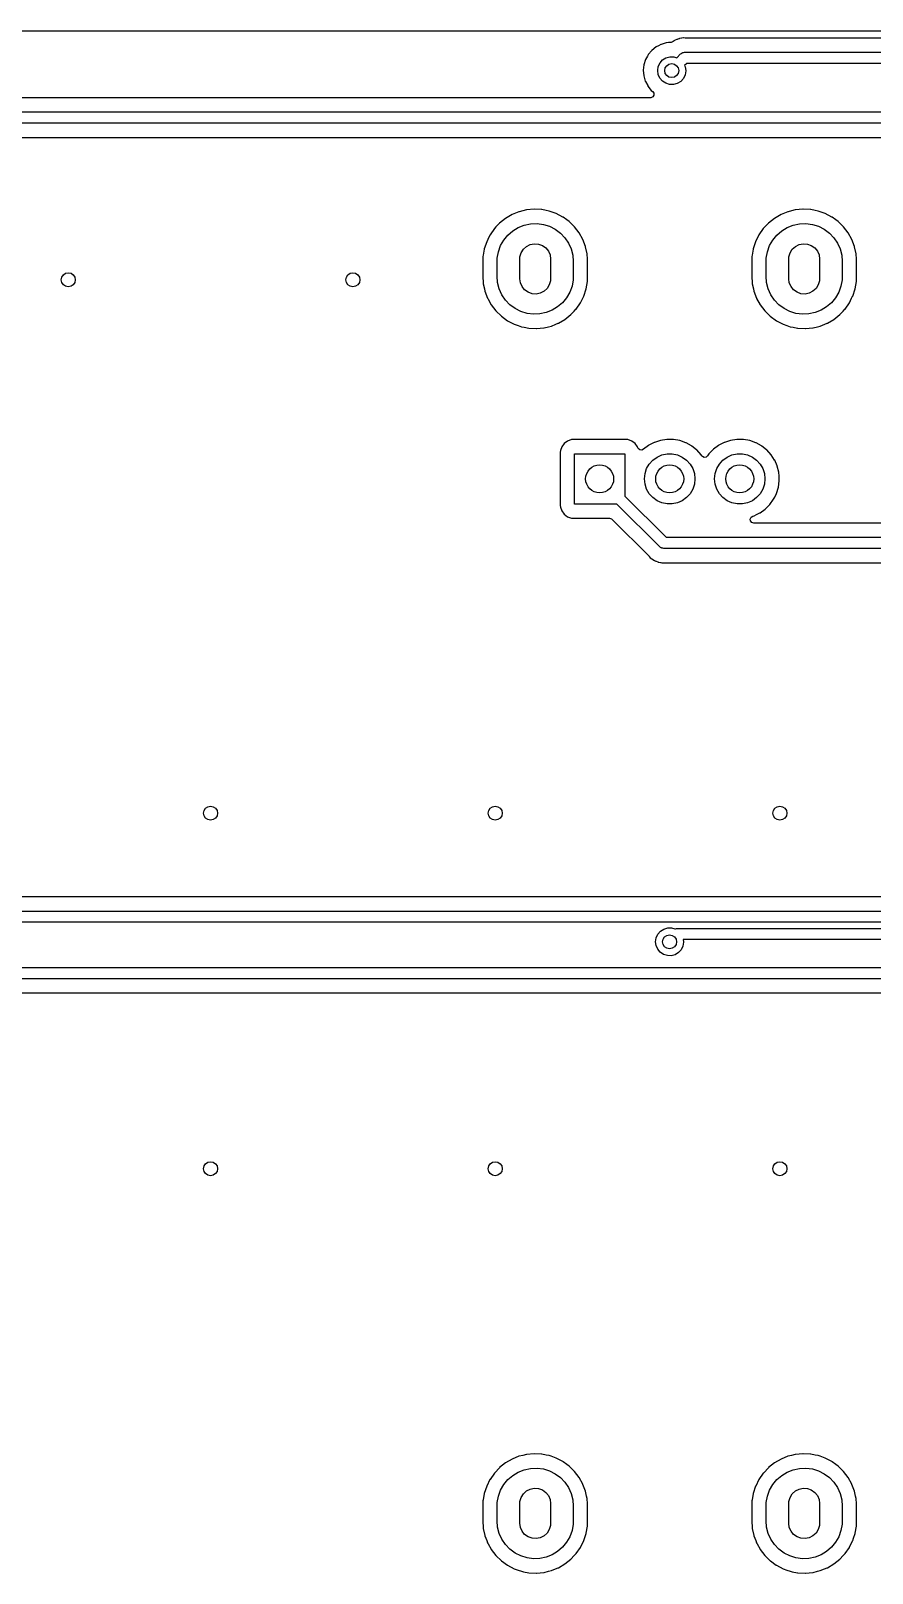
# Model space of a CAD drawing. Extents: x 63 to 234, y -148 to -41.
# Drawn here: x 92.6 to 122.7, y -95.7 to -40.6 of the extents above; entities that cross this region are included whole.
import ezdxf

# ---------------------------------------------------------------- set-up
doc = ezdxf.new("R2010")
doc.units = 0
doc.layers.add('BLACK', color=7, linetype='CONTINUOUS')

msp = doc.modelspace()

# ---------------------------------------------------------------- linework, layer by layer
at = {"layer": 'BLACK', "linetype": 'CONTINUOUS'}
for p, q in [((62.7415, -40.6405), (234.192, -40.6405)), ((114.964, -41.2144), (114.81, -41.3384)), ((115.043, -41.1731), (114.964, -41.2144)), ((115.134, -41.1257), (115.043, -41.1731)), ((115.14, -41.1228), (115.134, -41.1257)), ((115.134, -41.1257), (115.134, -41.1257)), ((115.283, -41.0805), (115.14, -41.1228)), ((115.323, -41.0687), (115.283, -41.0805)), ((115.329, -41.067), (115.323, -41.0687)), ((115.323, -41.0687), (115.323, -41.0687)), ((115.335, -41.0664), (115.329, -41.067)), ((115.405, -41.0601), (115.335, -41.0664)), ((115.335, -41.0664), (115.335, -41.0664)), ((115.502, -41.0512), (115.405, -41.0601)), ((115.568, -41.0257), (115.502, -41.0512)), ((115.607, -40.9955), (115.568, -41.0257)), ((115.613, -40.9909), (115.607, -40.9955)), ((115.607, -40.9955), (115.607, -40.9955)), ((115.62, -40.9878), (115.613, -40.9909)), ((115.622, -40.9865), (115.62, -40.9878)), ((115.637, -40.9783), (115.622, -40.9865)), ((115.639, -40.977), (115.637, -40.9783)), ((115.646, -40.9727), (115.639, -40.977)), ((115.698, -40.953), (115.646, -40.9727)), ((115.706, -40.9501), (115.698, -40.953)), ((115.712, -40.9476), (115.706, -40.9501)), ((115.735, -40.9373), (115.712, -40.9476)), ((115.77, -40.922), (115.735, -40.9373)), ((115.778, -40.9207), (115.77, -40.922)), ((115.78, -40.9199), (115.778, -40.9207)), ((115.796, -40.9154), (115.78, -40.9199)), ((115.799, -40.9148), (115.796, -40.9154)), ((115.806, -40.9121), (115.799, -40.9148)), ((115.87, -40.9044), (115.806, -40.9121)), ((115.876, -40.9035), (115.87, -40.9044)), ((115.939, -40.8925), (115.876, -40.9035)), ((115.947, -40.893), (115.939, -40.8925)), ((115.997, -40.8964), (115.947, -40.893)), ((115.947, -40.893), (115.947, -40.893)), ((116.005, -40.8967), (115.997, -40.8964)), ((184.989, -40.8967), (116.005, -40.8967)), ((114.528, -41.8517), (114.506, -42.0483)), ((114.588, -41.6632), (114.528, -41.8517)), ((114.651, -41.5476), (114.588, -41.6632)), ((114.68, -41.4953), (114.651, -41.5476)), ((114.683, -41.4899), (114.68, -41.4953)), ((114.68, -41.4953), (114.68, -41.4953)), ((114.81, -41.3384), (114.683, -41.4899)), ((115.041, -41.9162), (115.101, -41.7879)), ((115.101, -41.7879), (115.195, -41.6816)), ((115.195, -41.6816), (115.315, -41.606)), ((115.315, -41.606), (115.451, -41.567)), ((115.451, -41.567), (115.593, -41.5679)), ((115.593, -41.5679), (115.699, -41.5996)), ((115.699, -41.5996), (115.835, -41.4635)), ((115.835, -41.4635), (115.864, -41.4458)), ((115.864, -41.4458), (115.89, -41.425)), ((115.89, -41.425), (115.901, -41.4224)), ((115.901, -41.4224), (115.911, -41.4163)), ((115.911, -41.4163), (115.944, -41.4126)), ((115.944, -41.4126), (115.976, -41.4052)), ((115.976, -41.4052), (185.014, -41.4052)), ((116.059, -41.8052), (115.981, -41.8831)), ((184.931, -41.8052), (116.059, -41.8052)), ((114.506, -42.0483), (114.522, -42.2453)), ((114.522, -42.2453), (114.538, -42.2995)), ((114.538, -42.2995), (114.564, -42.3907)), ((114.564, -42.3907), (114.577, -42.4354)), ((115.019, -42.0563), (115.041, -41.9162)), ((115.038, -42.1969), (115.019, -42.0563)), ((115.095, -42.3266), (115.038, -42.1969)), ((115.186, -42.4351), (115.095, -42.3266)), ((115.934, -42.342), (115.839, -42.4471)), ((115.996, -42.2144), (115.934, -42.342)), ((115.981, -41.8831), (115.999, -41.9221)), ((116.019, -42.0746), (115.996, -42.2144)), ((115.999, -41.9221), (116.019, -42.0624)), ((116.019, -42.0624), (116.019, -42.0746)), ((114.577, -42.4354), (114.584, -42.449)), ((114.584, -42.449), (114.661, -42.5984)), ((114.661, -42.5984), (114.667, -42.6114)), ((114.667, -42.6114), (114.79, -42.7664)), ((114.79, -42.7664), (114.836, -42.8052)), ((114.836, -42.8052), (114.84, -42.8083)), ((114.84, -42.8083), (114.878, -42.8677)), ((114.879, -42.9387), (114.841, -42.9988)), ((114.878, -42.8677), (114.879, -42.9387)), ((115.304, -42.5137), (115.186, -42.4351)), ((115.439, -42.556), (115.304, -42.5137)), ((115.581, -42.5586), (115.439, -42.556)), ((115.718, -42.5213), (115.581, -42.5586)), ((115.839, -42.4471), (115.718, -42.5213)), ((114.758, -43.0303), (72.2011, -43.0303)), ((114.777, -43.0289), (114.758, -43.0303)), ((114.841, -42.9988), (114.777, -43.0289)), ((129.926, -43.9388), (71.5261, -43.9388)), ((71.6454, -43.5388), (129.891, -43.5388)), ((71.551, -44.4473), (129.637, -44.4473)), ((109.586, -47.338), (109.374, -47.5074)), ((109.82, -47.201), (109.586, -47.338)), ((109.824, -47.1993), (109.82, -47.201)), ((110.067, -47.1009), (109.824, -47.1993)), ((110.071, -47.0992), (110.067, -47.1009)), ((110.067, -47.1009), (110.067, -47.1009)), ((110.2, -47.0676), (110.071, -47.0992)), ((110.33, -47.0358), (110.2, -47.0676)), ((110.335, -47.0347), (110.33, -47.0358)), ((110.33, -47.0358), (110.33, -47.0358)), ((110.604, -47.009), (110.335, -47.0347)), ((110.609, -47.0092), (110.604, -47.009)), ((110.871, -47.0222), (110.609, -47.0092)), ((110.609, -47.0092), (110.609, -47.0092)), ((110.875, -47.0225), (110.871, -47.0222)), ((110.871, -47.0222), (110.871, -47.0222)), ((110.88, -47.0233), (110.875, -47.0225)), ((111.043, -47.0556), (110.88, -47.0233)), ((110.88, -47.0233), (110.88, -47.0233)), ((111.141, -47.0749), (111.043, -47.0556)), ((111.215, -47.1009), (111.141, -47.0749)), ((111.393, -47.1637), (111.215, -47.1009)), ((111.397, -47.1652), (111.393, -47.1637)), ((111.393, -47.1637), (111.393, -47.1637)), ((111.637, -47.2915), (111.397, -47.1652)), ((111.641, -47.2941), (111.637, -47.2915)), ((111.772, -47.3895), (111.641, -47.2941)), ((119.186, -47.338), (118.974, -47.5074)), ((119.42, -47.201), (119.186, -47.338)), ((119.424, -47.1993), (119.42, -47.201)), ((119.667, -47.1009), (119.424, -47.1993)), ((119.671, -47.0992), (119.667, -47.1009)), ((119.667, -47.1009), (119.667, -47.1009)), ((119.8, -47.0676), (119.671, -47.0992)), ((119.93, -47.0358), (119.8, -47.0676)), ((119.935, -47.0347), (119.93, -47.0358)), ((119.93, -47.0358), (119.93, -47.0358)), ((120.204, -47.009), (119.935, -47.0347)), ((120.209, -47.0092), (120.204, -47.009)), ((120.471, -47.0222), (120.209, -47.0092)), ((120.209, -47.0092), (120.209, -47.0092)), ((120.475, -47.0225), (120.471, -47.0222)), ((120.471, -47.0222), (120.471, -47.0222)), ((120.48, -47.0233), (120.475, -47.0225)), ((120.643, -47.0556), (120.48, -47.0233)), ((120.48, -47.0233), (120.48, -47.0233)), ((120.741, -47.0749), (120.643, -47.0556)), ((120.815, -47.1009), (120.741, -47.0749)), ((120.993, -47.1637), (120.815, -47.1009)), ((120.997, -47.1652), (120.993, -47.1637)), ((120.993, -47.1637), (120.993, -47.1637)), ((121.237, -47.2915), (120.997, -47.1652)), ((121.241, -47.2941), (121.237, -47.2915)), ((121.372, -47.3895), (121.241, -47.2941)), ((109.189, -47.7055), (109.034, -47.9283)), ((109.246, -47.6442), (109.189, -47.7055)), ((109.371, -47.5107), (109.246, -47.6442)), ((109.374, -47.5074), (109.371, -47.5107)), ((109.672, -47.9339), (109.846, -47.7831)), ((109.846, -47.7831), (110.042, -47.6638)), ((110.042, -47.6638), (110.256, -47.5794)), ((110.256, -47.5794), (110.481, -47.5321)), ((110.481, -47.5321), (110.711, -47.5235)), ((110.711, -47.5235), (110.939, -47.5537)), ((110.939, -47.5537), (111.159, -47.6219)), ((111.159, -47.6219), (111.364, -47.7261)), ((111.364, -47.7261), (111.548, -47.8634)), ((111.548, -47.8634), (111.707, -48.0298)), ((111.856, -47.451), (111.772, -47.3895)), ((112.05, -47.6406), (111.856, -47.451)), ((112.215, -47.8561), (112.05, -47.6406)), ((112.346, -48.0932), (112.215, -47.8561)), ((118.789, -47.7055), (118.634, -47.9283)), ((118.846, -47.6442), (118.789, -47.7055)), ((118.971, -47.5107), (118.846, -47.6442)), ((118.974, -47.5074), (118.971, -47.5107)), ((119.272, -47.9339), (119.446, -47.7831)), ((119.446, -47.7831), (119.642, -47.6638)), ((119.642, -47.6638), (119.856, -47.5794)), ((119.856, -47.5794), (120.081, -47.5321)), ((120.081, -47.5321), (120.311, -47.5235)), ((120.311, -47.5235), (120.539, -47.5537)), ((120.539, -47.5537), (120.759, -47.6219)), ((120.759, -47.6219), (120.964, -47.7261)), ((120.964, -47.7261), (121.148, -47.8634)), ((121.148, -47.8634), (121.307, -48.0298)), ((121.456, -47.451), (121.372, -47.3895)), ((121.65, -47.6406), (121.456, -47.451)), ((121.815, -47.8561), (121.65, -47.6406)), ((121.946, -48.0932), (121.815, -47.8561)), ((108.828, -48.4333), (108.789, -48.6576)), ((108.829, -48.4288), (108.828, -48.4333)), ((108.828, -48.4333), (108.828, -48.4333)), ((108.914, -48.1711), (108.829, -48.4288)), ((108.95, -48.0975), (108.914, -48.1711)), ((109.032, -47.9324), (108.95, -48.0975)), ((109.034, -47.9283), (109.032, -47.9324)), ((109.032, -47.9324), (109.032, -47.9324)), ((109.334, -48.5277), (109.412, -48.3115)), ((109.412, -48.3115), (109.526, -48.1117)), ((109.526, -48.1117), (109.672, -47.9339)), ((110.145, -48.5683), (110.223, -48.4414)), ((110.223, -48.4414), (110.333, -48.3404)), ((110.333, -48.3404), (110.466, -48.2726)), ((110.466, -48.2726), (110.612, -48.2431)), ((110.612, -48.2431), (110.761, -48.254)), ((110.761, -48.254), (110.902, -48.3046)), ((110.902, -48.3046), (111.024, -48.3911)), ((111.024, -48.3911), (111.117, -48.5071)), ((111.707, -48.0298), (111.835, -48.2206)), ((111.835, -48.2206), (111.93, -48.4303)), ((111.93, -48.4303), (111.988, -48.6529)), ((112.442, -48.3468), (112.346, -48.0932)), ((112.443, -48.3512), (112.442, -48.3468)), ((112.5, -48.6071), (112.443, -48.3512)), ((112.443, -48.3512), (112.443, -48.3512)), ((118.428, -48.4333), (118.389, -48.6576)), ((118.429, -48.4288), (118.428, -48.4333)), ((118.428, -48.4333), (118.428, -48.4333)), ((118.514, -48.1711), (118.429, -48.4288)), ((118.55, -48.0975), (118.514, -48.1711)), ((118.632, -47.9324), (118.55, -48.0975)), ((118.634, -47.9283), (118.632, -47.9324)), ((118.632, -47.9324), (118.632, -47.9324)), ((118.934, -48.5277), (119.012, -48.3115)), ((119.012, -48.3115), (119.126, -48.1117)), ((119.126, -48.1117), (119.272, -47.9339)), ((119.745, -48.5683), (119.823, -48.4414)), ((119.823, -48.4414), (119.933, -48.3404)), ((119.933, -48.3404), (120.066, -48.2726)), ((120.066, -48.2726), (120.212, -48.2431)), ((120.212, -48.2431), (120.361, -48.254)), ((120.361, -48.254), (120.502, -48.3046)), ((120.502, -48.3046), (120.624, -48.3911)), ((120.624, -48.3911), (120.717, -48.5071)), ((121.307, -48.0298), (121.435, -48.2206)), ((121.435, -48.2206), (121.53, -48.4303)), ((121.53, -48.4303), (121.588, -48.6529)), ((122.042, -48.3468), (121.946, -48.0932)), ((122.043, -48.3512), (122.042, -48.3468)), ((122.1, -48.6071), (122.043, -48.3512)), ((122.043, -48.3512), (122.043, -48.3512)), ((108.783, -48.6959), (108.778, -48.7816)), ((108.778, -48.7816), (108.778, -49.4709)), ((108.789, -48.6576), (108.783, -48.6959)), ((109.287, -48.882), (109.293, -48.754)), ((109.287, -49.402), (109.287, -48.882)), ((109.293, -48.754), (109.334, -48.5277)), ((110.097, -48.792), (110.103, -48.7117)), ((110.097, -49.492), (110.097, -48.792)), ((110.103, -48.7117), (110.145, -48.5683)), ((111.117, -48.5071), (111.177, -48.6441)), ((111.177, -48.6441), (111.197, -48.792)), ((111.197, -48.792), (111.197, -49.492)), ((111.988, -48.6529), (112.007, -48.882)), ((112.007, -48.882), (112.007, -49.402)), ((112.501, -48.6115), (112.5, -48.6071)), ((112.501, -48.6161), (112.501, -48.6115)), ((112.513, -48.7832), (112.501, -48.6161)), ((112.515, -48.8131), (112.513, -48.7832)), ((112.515, -49.5024), (112.515, -48.8131)), ((118.383, -48.6959), (118.378, -48.7816)), ((118.378, -48.7816), (118.378, -49.4709)), ((118.389, -48.6576), (118.383, -48.6959)), ((118.887, -48.882), (118.893, -48.754)), ((118.887, -49.402), (118.887, -48.882)), ((118.893, -48.754), (118.934, -48.5277)), ((119.697, -48.792), (119.703, -48.7117)), ((119.697, -49.492), (119.697, -48.792)), ((119.703, -48.7117), (119.745, -48.5683)), ((120.717, -48.5071), (120.777, -48.6441)), ((120.777, -48.6441), (120.797, -48.792)), ((120.797, -48.792), (120.797, -49.492)), ((121.588, -48.6529), (121.607, -48.882)), ((121.607, -48.882), (121.607, -49.402)), ((122.101, -48.6115), (122.1, -48.6071)), ((122.101, -48.6161), (122.101, -48.6115)), ((122.113, -48.7832), (122.101, -48.6161)), ((122.115, -48.8131), (122.113, -48.7832)), ((122.115, -49.5024), (122.115, -48.8131)), ((108.778, -49.4709), (108.779, -49.4732)), ((108.779, -49.4732), (108.787, -49.5842)), ((108.779, -49.4732), (108.779, -49.4732)), ((109.306, -49.6311), (109.287, -49.402)), ((110.117, -49.6399), (110.097, -49.492)), ((111.191, -49.5723), (111.149, -49.7157)), ((111.197, -49.492), (111.191, -49.5723)), ((112.001, -49.53), (111.96, -49.7563)), ((112.007, -49.402), (112.001, -49.53)), ((112.511, -49.5881), (112.515, -49.5024)), ((118.378, -49.4709), (118.379, -49.4732)), ((118.379, -49.4732), (118.379, -49.4732)), ((118.379, -49.4732), (118.387, -49.5842)), ((118.906, -49.6311), (118.887, -49.402)), ((119.717, -49.6399), (119.697, -49.492)), ((120.791, -49.5723), (120.749, -49.7157)), ((120.797, -49.492), (120.791, -49.5723)), ((121.601, -49.53), (121.56, -49.7563)), ((121.607, -49.402), (121.601, -49.53)), ((122.111, -49.5881), (122.115, -49.5024)), ((108.787, -49.5842), (108.793, -49.6725)), ((108.793, -49.6725), (108.794, -49.6769)), ((108.794, -49.6769), (108.794, -49.6769)), ((108.794, -49.6769), (108.834, -49.8589)), ((108.834, -49.8589), (108.852, -49.9372)), ((108.852, -49.9372), (108.948, -50.1908)), ((109.364, -49.8537), (109.306, -49.6311)), ((109.459, -50.0634), (109.364, -49.8537)), ((109.587, -50.2542), (109.459, -50.0634)), ((110.177, -49.7769), (110.117, -49.6399)), ((110.27, -49.8929), (110.177, -49.7769)), ((110.392, -49.9794), (110.27, -49.8929)), ((110.533, -50.03), (110.392, -49.9794)), ((110.682, -50.0409), (110.533, -50.03)), ((110.828, -50.0114), (110.682, -50.0409)), ((110.961, -49.9436), (110.828, -50.0114)), ((111.071, -49.8426), (110.961, -49.9436)), ((111.149, -49.7157), (111.071, -49.8426)), ((111.882, -49.9725), (111.768, -50.1723)), ((111.96, -49.7563), (111.882, -49.9725)), ((112.342, -50.1908), (112.378, -50.117)), ((112.378, -50.117), (112.38, -50.1129)), ((112.378, -50.117), (112.378, -50.117)), ((112.38, -50.1129), (112.465, -49.8552)), ((112.465, -49.8552), (112.511, -49.5881)), ((118.387, -49.5842), (118.393, -49.6725)), ((118.393, -49.6725), (118.394, -49.6769)), ((118.394, -49.6769), (118.394, -49.6769)), ((118.394, -49.6769), (118.434, -49.8589)), ((118.434, -49.8589), (118.452, -49.9372)), ((118.452, -49.9372), (118.548, -50.1908)), ((118.964, -49.8537), (118.906, -49.6311)), ((119.059, -50.0634), (118.964, -49.8537)), ((119.187, -50.2542), (119.059, -50.0634)), ((119.777, -49.7769), (119.717, -49.6399)), ((119.87, -49.8929), (119.777, -49.7769)), ((119.992, -49.9794), (119.87, -49.8929)), ((120.133, -50.03), (119.992, -49.9794)), ((120.282, -50.0409), (120.133, -50.03)), ((120.428, -50.0114), (120.282, -50.0409)), ((120.561, -49.9436), (120.428, -50.0114)), ((120.671, -49.8426), (120.561, -49.9436)), ((120.749, -49.7157), (120.671, -49.8426)), ((121.482, -49.9725), (121.368, -50.1723)), ((121.56, -49.7563), (121.482, -49.9725)), ((121.942, -50.1908), (121.978, -50.117)), ((121.978, -50.117), (121.98, -50.1129)), ((121.978, -50.117), (121.978, -50.117)), ((121.98, -50.1129), (122.065, -49.8552)), ((122.065, -49.8552), (122.111, -49.5881)), ((108.948, -50.1908), (108.95, -50.1948)), ((108.95, -50.1948), (109.076, -50.4227)), ((109.076, -50.4227), (109.079, -50.4279)), ((109.079, -50.4279), (109.244, -50.6434)), ((109.244, -50.6434), (109.438, -50.833)), ((109.746, -50.4206), (109.587, -50.2542)), ((109.93, -50.5579), (109.746, -50.4206)), ((110.135, -50.6621), (109.93, -50.5579)), ((110.355, -50.7303), (110.135, -50.6621)), ((111.252, -50.6202), (111.038, -50.7046)), ((111.448, -50.5009), (111.252, -50.6202)), ((111.622, -50.3501), (111.448, -50.5009)), ((111.768, -50.1723), (111.622, -50.3501)), ((111.92, -50.7766), (112.041, -50.6466)), ((112.041, -50.6466), (112.102, -50.5818)), ((112.102, -50.5818), (112.105, -50.5785)), ((112.102, -50.5818), (112.102, -50.5818)), ((112.105, -50.5785), (112.26, -50.3557)), ((112.26, -50.3557), (112.342, -50.1908)), ((118.548, -50.1908), (118.55, -50.1948)), ((118.55, -50.1948), (118.676, -50.4227)), ((118.676, -50.4227), (118.679, -50.4279)), ((118.679, -50.4279), (118.844, -50.6434)), ((118.844, -50.6434), (119.038, -50.833)), ((119.346, -50.4206), (119.187, -50.2542)), ((119.53, -50.5579), (119.346, -50.4206)), ((119.735, -50.6621), (119.53, -50.5579)), ((119.955, -50.7303), (119.735, -50.6621)), ((120.852, -50.6202), (120.638, -50.7046)), ((121.048, -50.5009), (120.852, -50.6202)), ((121.222, -50.3501), (121.048, -50.5009)), ((121.368, -50.1723), (121.222, -50.3501)), ((121.52, -50.7766), (121.641, -50.6466)), ((121.641, -50.6466), (121.702, -50.5818)), ((121.702, -50.5818), (121.705, -50.5785)), ((121.702, -50.5818), (121.702, -50.5818)), ((121.705, -50.5785), (121.86, -50.3557)), ((121.86, -50.3557), (121.942, -50.1908)), ((109.438, -50.833), (109.657, -50.9925)), ((109.657, -50.9925), (109.897, -51.1188)), ((109.897, -51.1188), (109.901, -51.1203)), ((109.901, -51.1203), (109.901, -51.1203)), ((109.901, -51.1203), (110.034, -51.1672)), ((110.034, -51.1672), (110.153, -51.2091)), ((110.153, -51.2091), (110.251, -51.2284)), ((110.251, -51.2284), (110.414, -51.2607)), ((110.583, -50.7605), (110.355, -50.7303)), ((110.813, -50.7519), (110.583, -50.7605)), ((111.038, -50.7046), (110.813, -50.7519)), ((110.964, -51.2482), (111.124, -51.2091)), ((111.124, -51.2091), (111.223, -51.1848)), ((111.223, -51.1848), (111.382, -51.1203)), ((111.382, -51.1203), (111.47, -51.0847)), ((111.47, -51.0847), (111.474, -51.083)), ((111.47, -51.0847), (111.47, -51.0847)), ((111.474, -51.083), (111.708, -50.946)), ((111.708, -50.946), (111.92, -50.7766)), ((119.038, -50.833), (119.257, -50.9925)), ((119.257, -50.9925), (119.497, -51.1188)), ((119.497, -51.1188), (119.501, -51.1203)), ((119.501, -51.1203), (119.501, -51.1203)), ((119.501, -51.1203), (119.634, -51.1672)), ((119.634, -51.1672), (119.753, -51.2091)), ((119.753, -51.2091), (119.851, -51.2284)), ((119.851, -51.2284), (120.014, -51.2607)), ((120.183, -50.7605), (119.955, -50.7303)), ((120.413, -50.7519), (120.183, -50.7605)), ((120.638, -50.7046), (120.413, -50.7519)), ((120.564, -51.2482), (120.724, -51.2091)), ((120.724, -51.2091), (120.823, -51.1848)), ((120.823, -51.1848), (120.982, -51.1203)), ((120.982, -51.1203), (121.07, -51.0847)), ((121.07, -51.0847), (121.074, -51.083)), ((121.07, -51.0847), (121.07, -51.0847)), ((121.074, -51.083), (121.308, -50.946)), ((121.308, -50.946), (121.52, -50.7766)), ((110.414, -51.2607), (110.414, -51.2607)), ((110.414, -51.2607), (110.419, -51.2615)), ((110.419, -51.2615), (110.423, -51.2618)), ((110.423, -51.2618), (110.423, -51.2618)), ((110.423, -51.2618), (110.685, -51.2748)), ((110.685, -51.2748), (110.685, -51.2748)), ((110.685, -51.2748), (110.69, -51.275)), ((110.69, -51.275), (110.959, -51.2493)), ((110.959, -51.2493), (110.964, -51.2482)), ((110.964, -51.2482), (110.964, -51.2482)), ((120.014, -51.2607), (120.014, -51.2607)), ((120.014, -51.2607), (120.019, -51.2615)), ((120.019, -51.2615), (120.023, -51.2618)), ((120.023, -51.2618), (120.023, -51.2618)), ((120.023, -51.2618), (120.285, -51.2748)), ((120.285, -51.2748), (120.285, -51.2748)), ((120.285, -51.2748), (120.29, -51.275)), ((120.29, -51.275), (120.559, -51.2493)), ((120.559, -51.2493), (120.564, -51.2482)), ((120.564, -51.2482), (120.564, -51.2482)), ((111.545, -55.6317), (111.538, -55.6939)), ((111.596, -55.4953), (111.545, -55.6317)), ((111.684, -55.3787), (111.596, -55.4953)), ((111.8, -55.2914), (111.684, -55.3787)), ((111.937, -55.2403), (111.8, -55.2914)), ((111.999, -55.2335), (111.937, -55.2403)), ((113.895, -55.2335), (111.999, -55.2335)), ((113.957, -55.2403), (113.895, -55.2335)), ((114.094, -55.2914), (113.957, -55.2403)), ((114.21, -55.3787), (114.094, -55.2914)), ((114.298, -55.4953), (114.21, -55.3787)), ((114.301, -55.5037), (114.298, -55.4953)), ((114.311, -55.5319), (114.301, -55.5037)), ((114.301, -55.5037), (114.301, -55.5037)), ((114.324, -55.557), (114.311, -55.5319)), ((114.378, -55.6029), (114.324, -55.557)), ((114.449, -55.6121), (114.378, -55.6029)), ((114.508, -55.5842), (114.449, -55.6121)), ((114.509, -55.5851), (114.508, -55.5842)), ((114.69, -55.4492), (114.509, -55.5851)), ((114.694, -55.4461), (114.69, -55.4492)), ((114.69, -55.4492), (114.69, -55.4492)), ((114.698, -55.4437), (114.694, -55.4461)), ((114.895, -55.3415), (114.698, -55.4437)), ((114.899, -55.3391), (114.895, -55.3415)), ((114.895, -55.3415), (114.895, -55.3415)), ((115.119, -55.2672), (114.899, -55.3391)), ((115.348, -55.2321), (115.119, -55.2672)), ((115.354, -55.2322), (115.348, -55.2321)), ((115.503, -55.234), (115.354, -55.2322)), ((115.354, -55.2322), (115.354, -55.2322)), ((115.58, -55.2349), (115.503, -55.234)), ((115.585, -55.2358), (115.58, -55.2349)), ((115.585, -55.2359), (115.585, -55.2358)), ((115.803, -55.2747), (115.585, -55.2359)), ((115.808, -55.2756), (115.803, -55.2747)), ((115.803, -55.2747), (115.803, -55.2747)), ((115.813, -55.2773), (115.808, -55.2756)), ((116.021, -55.3511), (115.813, -55.2773)), ((115.813, -55.2773), (115.813, -55.2773)), ((116.021, -55.3512), (116.021, -55.3511)), ((116.026, -55.3529), (116.021, -55.3512)), ((116.031, -55.3554), (116.026, -55.3529)), ((116.225, -55.4623), (116.031, -55.3554)), ((116.031, -55.3554), (116.031, -55.3554)), ((116.229, -55.4648), (116.225, -55.4623)), ((116.225, -55.4623), (116.225, -55.4623)), ((116.233, -55.468), (116.229, -55.4648)), ((116.407, -55.6052), (116.233, -55.468)), ((116.233, -55.468), (116.233, -55.468)), ((116.411, -55.6084), (116.407, -55.6052)), ((116.407, -55.6052), (116.407, -55.6052)), ((116.567, -55.7797), (116.411, -55.6084)), ((117.009, -55.5851), (116.849, -55.7526)), ((117.013, -55.582), (117.009, -55.5851)), ((117.19, -55.4492), (117.013, -55.582)), ((117.194, -55.4461), (117.19, -55.4492)), ((117.19, -55.4492), (117.19, -55.4492)), ((117.198, -55.4437), (117.194, -55.4461)), ((117.395, -55.3415), (117.198, -55.4437)), ((117.399, -55.3391), (117.395, -55.3415)), ((117.395, -55.3415), (117.395, -55.3415)), ((117.619, -55.2672), (117.399, -55.3391)), ((117.848, -55.2321), (117.619, -55.2672)), ((117.854, -55.2322), (117.848, -55.2321)), ((118.003, -55.234), (117.854, -55.2322)), ((117.854, -55.2322), (117.854, -55.2322)), ((118.08, -55.2349), (118.003, -55.234)), ((118.085, -55.2358), (118.08, -55.2349)), ((118.085, -55.2359), (118.085, -55.2358)), ((118.303, -55.2747), (118.085, -55.2359)), ((118.308, -55.2756), (118.303, -55.2747)), ((118.303, -55.2747), (118.303, -55.2747)), ((118.313, -55.2773), (118.308, -55.2756)), ((118.521, -55.3511), (118.313, -55.2773)), ((118.313, -55.2773), (118.313, -55.2773)), ((118.521, -55.3512), (118.521, -55.3511)), ((118.526, -55.3529), (118.521, -55.3512)), ((118.531, -55.3554), (118.526, -55.3529)), ((118.725, -55.4623), (118.531, -55.3554)), ((118.531, -55.3554), (118.531, -55.3554)), ((118.729, -55.4648), (118.725, -55.4623)), ((118.725, -55.4623), (118.725, -55.4623)), ((118.733, -55.468), (118.729, -55.4648)), ((118.907, -55.6052), (118.733, -55.468)), ((118.733, -55.468), (118.733, -55.468)), ((118.911, -55.6084), (118.907, -55.6052)), ((118.907, -55.6052), (118.907, -55.6052)), ((119.067, -55.7797), (118.911, -55.6084)), ((111.538, -55.6939), (111.538, -57.5901)), ((112.047, -57.542), (112.047, -55.742)), ((112.047, -55.742), (113.847, -55.742)), ((113.847, -55.742), (113.847, -57.2592)), ((114.625, -56.2759), (114.719, -56.113)), ((114.719, -56.113), (114.845, -55.9732)), ((114.845, -55.9732), (114.997, -55.8626)), ((114.997, -55.8626), (115.169, -55.786)), ((115.169, -55.786), (115.353, -55.7469)), ((115.353, -55.7469), (115.541, -55.7469)), ((115.541, -55.7469), (115.725, -55.786)), ((115.725, -55.786), (115.897, -55.8626)), ((115.897, -55.8626), (116.049, -55.9732)), ((116.049, -55.9732), (116.175, -56.113)), ((116.175, -56.113), (116.269, -56.2759)), ((116.57, -55.784), (116.567, -55.7797)), ((116.592, -55.8186), (116.57, -55.784)), ((116.57, -55.784), (116.57, -55.784)), ((116.613, -55.8431), (116.592, -55.8186)), ((116.676, -55.8743), (116.613, -55.8431)), ((116.747, -55.8662), (116.676, -55.8743)), ((116.802, -55.8212), (116.747, -55.8662)), ((116.849, -55.7526), (116.802, -55.8212)), ((117.125, -56.2759), (117.219, -56.113)), ((117.219, -56.113), (117.345, -55.9732)), ((117.345, -55.9732), (117.497, -55.8626)), ((117.497, -55.8626), (117.669, -55.786)), ((117.669, -55.786), (117.853, -55.7469)), ((117.853, -55.7469), (118.041, -55.7469)), ((118.041, -55.7469), (118.225, -55.786)), ((118.225, -55.786), (118.397, -55.8626)), ((118.397, -55.8626), (118.549, -55.9732)), ((118.549, -55.9732), (118.675, -56.113)), ((118.675, -56.113), (118.769, -56.2759)), ((119.193, -55.9741), (119.067, -55.7797)), ((119.195, -55.9789), (119.193, -55.9741)), ((119.281, -56.1774), (119.195, -55.9789)), ((119.195, -55.9789), (119.195, -55.9789)), ((119.285, -56.1865), (119.281, -56.1774)), ((114.547, -56.642), (114.567, -56.4549)), ((114.567, -56.8291), (114.547, -56.642)), ((114.567, -56.4549), (114.625, -56.2759)), ((116.269, -56.2759), (116.327, -56.4549)), ((116.327, -56.4549), (116.347, -56.642)), ((116.347, -56.642), (116.327, -56.8291)), ((117.047, -56.642), (117.067, -56.4549)), ((117.067, -56.8291), (117.047, -56.642)), ((117.067, -56.4549), (117.125, -56.2759)), ((118.769, -56.2759), (118.827, -56.4549)), ((118.827, -56.4549), (118.847, -56.642)), ((118.847, -56.642), (118.827, -56.8291)), ((119.286, -56.1915), (119.285, -56.1865)), ((119.339, -56.4013), (119.286, -56.1915)), ((119.286, -56.1915), (119.286, -56.1915)), ((119.328, -56.9407), (119.359, -56.711)), ((119.341, -56.4112), (119.339, -56.4013)), ((119.342, -56.4163), (119.341, -56.4112)), ((119.352, -56.539), (119.342, -56.4163)), ((119.342, -56.4163), (119.342, -56.4163)), ((119.36, -56.642), (119.352, -56.539)), ((119.359, -56.69), (119.36, -56.6454)), ((119.359, -56.711), (119.359, -56.69)), ((119.36, -56.6454), (119.36, -56.642)), ((119.36, -56.6454), (119.36, -56.6454)), ((113.847, -57.2592), (115.316, -58.728)), ((114.625, -57.0081), (114.567, -56.8291)), ((114.719, -57.171), (114.625, -57.0081)), ((114.845, -57.3108), (114.719, -57.171)), ((116.175, -57.171), (116.049, -57.3108)), ((116.269, -57.0081), (116.175, -57.171)), ((116.327, -56.8291), (116.269, -57.0081)), ((117.125, -57.0081), (117.067, -56.8291)), ((117.219, -57.171), (117.125, -57.0081)), ((117.345, -57.3108), (117.219, -57.171)), ((118.675, -57.171), (118.549, -57.3108)), ((118.769, -57.0081), (118.675, -57.171)), ((118.827, -56.8291), (118.769, -57.0081)), ((119.194, -57.2974), (119.259, -57.1669)), ((119.259, -57.1669), (119.261, -57.1623)), ((119.259, -57.1669), (119.259, -57.1669)), ((119.261, -57.1623), (119.328, -56.9407)), ((111.538, -57.5901), (111.545, -57.6523)), ((111.545, -57.6523), (111.596, -57.7887)), ((111.596, -57.7887), (111.684, -57.9053)), ((113.564, -57.542), (112.047, -57.542)), ((115.092, -59.0694), (113.564, -57.542)), ((114.997, -57.4214), (114.845, -57.3108)), ((115.169, -57.498), (114.997, -57.4214)), ((115.353, -57.5371), (115.169, -57.498)), ((115.541, -57.5371), (115.353, -57.5371)), ((115.725, -57.498), (115.541, -57.5371)), ((115.897, -57.4214), (115.725, -57.498)), ((116.049, -57.3108), (115.897, -57.4214)), ((117.497, -57.4214), (117.345, -57.3108)), ((117.669, -57.498), (117.497, -57.4214)), ((117.853, -57.5371), (117.669, -57.498)), ((118.041, -57.5371), (117.853, -57.5371)), ((118.225, -57.498), (118.041, -57.5371)), ((118.397, -57.4214), (118.225, -57.498)), ((118.549, -57.3108), (118.397, -57.4214)), ((118.671, -57.856), (118.859, -57.7215)), ((118.859, -57.7215), (119.023, -57.558)), ((119.023, -57.558), (119.158, -57.3699)), ((119.158, -57.3699), (119.194, -57.2974)), ((111.684, -57.9053), (111.8, -57.9926)), ((111.8, -57.9926), (111.937, -58.0437)), ((111.937, -58.0437), (111.999, -58.0505)), ((111.999, -58.0505), (113.301, -58.0505)), ((113.301, -58.0505), (113.369, -58.0705)), ((113.369, -58.0705), (113.39, -58.0874)), ((113.39, -58.0874), (114.712, -59.4085)), ((118.324, -58.0756), (118.354, -58.011)), ((118.335, -58.1458), (118.324, -58.0756)), ((118.381, -58.1995), (118.335, -58.1458)), ((118.354, -58.011), (118.413, -57.9728)), ((118.449, -58.2195), (118.381, -58.1995)), ((118.413, -57.9728), (118.458, -57.9594)), ((129.46, -58.2195), (118.449, -58.2195)), ((118.458, -57.9594), (118.463, -57.9579)), ((118.463, -57.9579), (118.543, -57.9184)), ((118.543, -57.9184), (118.666, -57.8583)), ((118.666, -57.8583), (118.671, -57.856)), ((118.666, -57.8583), (118.666, -57.8583)), ((115.316, -58.728), (157.528, -58.728)), ((114.712, -59.4085), (114.717, -59.4148)), ((114.717, -59.4148), (114.755, -59.4584)), ((114.755, -59.4584), (114.808, -59.4951)), ((115.12, -59.0872), (115.092, -59.0694)), ((115.146, -59.1081), (115.12, -59.0872)), ((115.157, -59.1106), (115.146, -59.1081)), ((115.167, -59.1168), (115.157, -59.1106)), ((115.2, -59.1205), (115.167, -59.1168)), ((115.233, -59.128), (115.2, -59.1205)), ((157.611, -59.128), (115.233, -59.128)), ((114.808, -59.4951), (114.813, -59.499)), ((114.813, -59.499), (114.863, -59.5385)), ((114.863, -59.5385), (114.87, -59.5416)), ((114.87, -59.5416), (114.872, -59.543)), ((114.872, -59.543), (114.887, -59.5514)), ((114.887, -59.5514), (114.89, -59.5526)), ((114.89, -59.5526), (114.896, -59.557)), ((114.896, -59.557), (114.903, -59.5597)), ((114.903, -59.5597), (114.903, -59.5598)), ((114.903, -59.5598), (114.955, -59.5802)), ((114.955, -59.5802), (114.961, -59.5828)), ((114.961, -59.5828), (115.02, -59.609)), ((115.02, -59.609), (115.027, -59.6104)), ((115.027, -59.6104), (115.03, -59.6112)), ((115.03, -59.6112), (115.046, -59.6159)), ((115.046, -59.6159), (115.048, -59.6165)), ((115.048, -59.6165), (115.056, -59.6193)), ((115.056, -59.6193), (115.063, -59.6203)), ((115.063, -59.6203), (115.119, -59.6276)), ((115.119, -59.6276), (115.125, -59.6287)), ((115.125, -59.6287), (115.164, -59.6358)), ((115.164, -59.6358), (115.188, -59.6403)), ((115.188, -59.6403), (115.196, -59.6399)), ((115.196, -59.6399), (115.25, -59.6367)), ((115.196, -59.6399), (115.196, -59.6399)), ((115.25, -59.6367), (115.258, -59.6365)), ((115.258, -59.6365), (157.582, -59.6365)), ((173.502, -71.5694), (71.4991, -71.5694)), ((71.2504, -72.0779), (173.765, -72.0779)), ((173.848, -72.4779), (71.3531, -72.4779)), ((115.239, -72.721), (115.375, -72.682)), ((115.375, -72.682), (115.517, -72.6829)), ((115.517, -72.6829), (115.635, -72.7182)), ((115.647, -72.7152), (115.657, -72.7091)), ((115.657, -72.7091), (115.69, -72.7054)), ((115.69, -72.7054), (115.722, -72.698)), ((115.722, -72.698), (174.136, -72.698)), ((114.943, -73.1713), (114.965, -73.0312)), ((114.961, -73.3119), (114.943, -73.1713)), ((114.965, -73.0312), (115.025, -72.9029)), ((115.025, -72.9029), (115.119, -72.7966)), ((115.119, -72.7966), (115.239, -72.721)), ((115.635, -72.7182), (115.636, -72.7178)), ((115.636, -72.7178), (115.647, -72.7152)), ((115.943, -73.1896), (115.919, -73.3294)), ((174.219, -73.098), (115.932, -73.098)), ((115.932, -73.098), (115.943, -73.1774)), ((115.943, -73.1774), (115.943, -73.1896)), ((115.019, -73.4416), (114.961, -73.3119)), ((115.11, -73.5501), (115.019, -73.4416)), ((115.228, -73.6287), (115.11, -73.5501)), ((115.363, -73.671), (115.228, -73.6287)), ((115.505, -73.6736), (115.363, -73.671)), ((115.642, -73.6363), (115.505, -73.6736)), ((115.762, -73.5621), (115.642, -73.6363)), ((115.858, -73.457), (115.762, -73.5621)), ((115.919, -73.3294), (115.858, -73.457)), ((70.3028, -74.095), (127.512, -74.095)), ((127.429, -74.495), (70.3031, -74.495)), ((70.6247, -75.0035), (127.166, -75.0035)), ((109.371, -91.9607), (109.207, -92.1364)), ((109.374, -91.9574), (109.371, -91.9607)), ((109.586, -91.788), (109.374, -91.9574)), ((109.82, -91.651), (109.586, -91.788)), ((109.824, -91.6493), (109.82, -91.651)), ((110.067, -91.5509), (109.824, -91.6493)), ((110.071, -91.5492), (110.067, -91.5509)), ((110.067, -91.5509), (110.067, -91.5509)), ((110.2, -91.5176), (110.071, -91.5492)), ((110.33, -91.4858), (110.2, -91.5176)), ((110.256, -92.0294), (110.481, -91.9821)), ((110.335, -91.4847), (110.33, -91.4858)), ((110.33, -91.4858), (110.33, -91.4858)), ((110.604, -91.459), (110.335, -91.4847)), ((110.481, -91.9821), (110.711, -91.9735)), ((110.609, -91.4592), (110.604, -91.459)), ((110.871, -91.4722), (110.609, -91.4592)), ((110.609, -91.4592), (110.609, -91.4592)), ((110.711, -91.9735), (110.939, -92.0037)), ((110.875, -91.4725), (110.871, -91.4722)), ((110.871, -91.4722), (110.871, -91.4722)), ((110.88, -91.4733), (110.875, -91.4725)), ((111.043, -91.5056), (110.88, -91.4733)), ((110.88, -91.4733), (110.88, -91.4733)), ((111.141, -91.5249), (111.043, -91.5056)), ((111.215, -91.5509), (111.141, -91.5249)), ((111.393, -91.6137), (111.215, -91.5509)), ((111.397, -91.6152), (111.393, -91.6137)), ((111.393, -91.6137), (111.393, -91.6137)), ((111.637, -91.7415), (111.397, -91.6152)), ((111.641, -91.7441), (111.637, -91.7415)), ((111.772, -91.8395), (111.641, -91.7441)), ((111.856, -91.901), (111.772, -91.8395)), ((112.05, -92.0906), (111.856, -91.901)), ((118.971, -91.9607), (118.807, -92.1364)), ((118.974, -91.9574), (118.971, -91.9607)), ((119.186, -91.788), (118.974, -91.9574)), ((119.42, -91.651), (119.186, -91.788)), ((119.424, -91.6493), (119.42, -91.651)), ((119.667, -91.5509), (119.424, -91.6493)), ((119.671, -91.5492), (119.667, -91.5509)), ((119.667, -91.5509), (119.667, -91.5509)), ((119.8, -91.5176), (119.671, -91.5492)), ((119.93, -91.4858), (119.8, -91.5176)), ((119.856, -92.0294), (120.081, -91.9821)), ((119.935, -91.4847), (119.93, -91.4858)), ((119.93, -91.4858), (119.93, -91.4858)), ((120.204, -91.459), (119.935, -91.4847)), ((120.081, -91.9821), (120.311, -91.9735)), ((120.209, -91.4592), (120.204, -91.459)), ((120.471, -91.4722), (120.209, -91.4592)), ((120.209, -91.4592), (120.209, -91.4592)), ((120.311, -91.9735), (120.539, -92.0037)), ((120.475, -91.4725), (120.471, -91.4722)), ((120.471, -91.4722), (120.471, -91.4722)), ((120.48, -91.4733), (120.475, -91.4725)), ((120.643, -91.5056), (120.48, -91.4733)), ((120.48, -91.4733), (120.48, -91.4733)), ((120.741, -91.5249), (120.643, -91.5056)), ((120.815, -91.5509), (120.741, -91.5249)), ((120.993, -91.6137), (120.815, -91.5509)), ((120.997, -91.6152), (120.993, -91.6137)), ((120.993, -91.6137), (120.993, -91.6137)), ((121.237, -91.7415), (120.997, -91.6152)), ((121.241, -91.7441), (121.237, -91.7415)), ((121.372, -91.8395), (121.241, -91.7441)), ((121.456, -91.901), (121.372, -91.8395)), ((121.65, -92.0906), (121.456, -91.901)), ((109.032, -92.3824), (108.916, -92.6169)), ((109.034, -92.3783), (109.032, -92.3824)), ((109.032, -92.3824), (109.032, -92.3824)), ((109.189, -92.1555), (109.034, -92.3783)), ((109.207, -92.1364), (109.189, -92.1555)), ((109.526, -92.5617), (109.672, -92.3839)), ((109.672, -92.3839), (109.846, -92.2331)), ((109.846, -92.2331), (110.042, -92.1138)), ((110.042, -92.1138), (110.256, -92.0294)), ((110.939, -92.0037), (111.159, -92.0719)), ((111.159, -92.0719), (111.364, -92.1761)), ((111.364, -92.1761), (111.548, -92.3134)), ((111.548, -92.3134), (111.707, -92.4798)), ((111.707, -92.4798), (111.835, -92.6706)), ((112.215, -92.3061), (112.05, -92.0906)), ((112.346, -92.5432), (112.215, -92.3061)), ((118.632, -92.3824), (118.516, -92.6169)), ((118.634, -92.3783), (118.632, -92.3824)), ((118.632, -92.3824), (118.632, -92.3824)), ((118.789, -92.1555), (118.634, -92.3783)), ((118.807, -92.1364), (118.789, -92.1555)), ((119.126, -92.5617), (119.272, -92.3839)), ((119.272, -92.3839), (119.446, -92.2331)), ((119.446, -92.2331), (119.642, -92.1138)), ((119.642, -92.1138), (119.856, -92.0294)), ((120.539, -92.0037), (120.759, -92.0719)), ((120.759, -92.0719), (120.964, -92.1761)), ((120.964, -92.1761), (121.148, -92.3134)), ((121.148, -92.3134), (121.307, -92.4798)), ((121.307, -92.4798), (121.435, -92.6706)), ((121.815, -92.3061), (121.65, -92.0906)), ((121.946, -92.5432), (121.815, -92.3061)), ((108.828, -92.8833), (108.789, -93.1108)), ((108.829, -92.8788), (108.828, -92.8833)), ((108.828, -92.8833), (108.828, -92.8833)), ((108.914, -92.6211), (108.829, -92.8788)), ((108.916, -92.6169), (108.914, -92.6211)), ((109.293, -93.204), (109.334, -92.9777)), ((109.334, -92.9777), (109.412, -92.7615)), ((109.412, -92.7615), (109.526, -92.5617)), ((110.103, -93.1617), (110.145, -93.0183)), ((110.145, -93.0183), (110.223, -92.8914)), ((110.223, -92.8914), (110.333, -92.7904)), ((110.333, -92.7904), (110.466, -92.7226)), ((110.466, -92.7226), (110.612, -92.6931)), ((110.612, -92.6931), (110.761, -92.704)), ((110.761, -92.704), (110.902, -92.7546)), ((110.902, -92.7546), (111.024, -92.8411)), ((111.024, -92.8411), (111.117, -92.9571)), ((111.117, -92.9571), (111.177, -93.0941)), ((111.835, -92.6706), (111.93, -92.8803)), ((111.93, -92.8803), (111.988, -93.1029)), ((112.348, -92.5475), (112.346, -92.5432)), ((112.351, -92.5549), (112.348, -92.5475)), ((112.348, -92.5475), (112.348, -92.5475)), ((112.442, -92.7968), (112.351, -92.5549)), ((112.443, -92.8012), (112.442, -92.7968)), ((112.483, -92.9811), (112.443, -92.8012)), ((112.443, -92.8012), (112.443, -92.8012)), ((112.501, -93.0615), (112.483, -92.9811)), ((112.501, -93.0661), (112.501, -93.0615)), ((112.513, -93.2332), (112.501, -93.0661)), ((118.428, -92.8833), (118.389, -93.1108)), ((118.429, -92.8788), (118.428, -92.8833)), ((118.428, -92.8833), (118.428, -92.8833)), ((118.514, -92.6211), (118.429, -92.8788)), ((118.516, -92.6169), (118.514, -92.6211)), ((118.893, -93.204), (118.934, -92.9777)), ((118.934, -92.9777), (119.012, -92.7615)), ((119.012, -92.7615), (119.126, -92.5617)), ((119.703, -93.1617), (119.745, -93.0183)), ((119.745, -93.0183), (119.823, -92.8914)), ((119.823, -92.8914), (119.933, -92.7904)), ((119.933, -92.7904), (120.066, -92.7226)), ((120.066, -92.7226), (120.212, -92.6931)), ((120.212, -92.6931), (120.361, -92.704)), ((120.361, -92.704), (120.502, -92.7546)), ((120.502, -92.7546), (120.624, -92.8411)), ((120.624, -92.8411), (120.717, -92.9571)), ((120.717, -92.9571), (120.777, -93.0941)), ((121.435, -92.6706), (121.53, -92.8803)), ((121.53, -92.8803), (121.588, -93.1029)), ((121.948, -92.5475), (121.946, -92.5432)), ((121.951, -92.5549), (121.948, -92.5475)), ((121.948, -92.5475), (121.948, -92.5475)), ((122.042, -92.7968), (121.951, -92.5549)), ((122.043, -92.8012), (122.042, -92.7968)), ((122.083, -92.9811), (122.043, -92.8012)), ((122.043, -92.8012), (122.043, -92.8012)), ((122.101, -93.0615), (122.083, -92.9811)), ((122.101, -93.0661), (122.101, -93.0615)), ((122.113, -93.2332), (122.101, -93.0661)), ((108.783, -93.1459), (108.778, -93.2316)), ((108.778, -93.2316), (108.778, -93.9209)), ((108.789, -93.1108), (108.783, -93.1459)), ((109.287, -93.332), (109.293, -93.204)), ((109.287, -93.852), (109.287, -93.332)), ((110.097, -93.242), (110.103, -93.1617)), ((110.097, -93.942), (110.097, -93.242)), ((111.177, -93.0941), (111.197, -93.242)), ((111.197, -93.242), (111.197, -93.942)), ((111.988, -93.1029), (112.007, -93.332)), ((112.007, -93.332), (112.007, -93.852)), ((112.515, -93.2631), (112.513, -93.2332)), ((112.515, -93.9524), (112.515, -93.2631)), ((118.383, -93.1459), (118.378, -93.2316)), ((118.378, -93.2316), (118.378, -93.9209)), ((118.389, -93.1108), (118.383, -93.1459)), ((118.887, -93.332), (118.893, -93.204)), ((118.887, -93.852), (118.887, -93.332)), ((119.697, -93.242), (119.703, -93.1617)), ((119.697, -93.942), (119.697, -93.242)), ((120.777, -93.0941), (120.797, -93.242)), ((120.797, -93.242), (120.797, -93.942)), ((121.588, -93.1029), (121.607, -93.332)), ((121.607, -93.332), (121.607, -93.852)), ((122.115, -93.2631), (122.113, -93.2332)), ((122.115, -93.9524), (122.115, -93.2631)), ((108.778, -93.9209), (108.779, -93.9232)), ((108.779, -93.9232), (108.787, -94.0342)), ((108.779, -93.9232), (108.779, -93.9232)), ((108.787, -94.0342), (108.793, -94.1225)), ((108.793, -94.1225), (108.794, -94.1269)), ((108.794, -94.1269), (108.794, -94.1269)), ((108.794, -94.1269), (108.849, -94.3763)), ((109.306, -94.0811), (109.287, -93.852)), ((109.364, -94.3037), (109.306, -94.0811)), ((110.117, -94.0899), (110.097, -93.942)), ((110.177, -94.2269), (110.117, -94.0899)), ((111.149, -94.1657), (111.071, -94.2926)), ((111.191, -94.0223), (111.149, -94.1657)), ((111.197, -93.942), (111.191, -94.0223)), ((112.001, -93.98), (111.96, -94.2063)), ((112.007, -93.852), (112.001, -93.98)), ((112.466, -94.3007), (112.511, -94.0419)), ((112.511, -94.0381), (112.515, -93.9524)), ((112.511, -94.0418), (112.511, -94.0381)), ((112.511, -94.0419), (112.511, -94.0418)), ((118.378, -93.9209), (118.379, -93.9232)), ((118.379, -93.9232), (118.379, -93.9232)), ((118.379, -93.9232), (118.387, -94.0342)), ((118.387, -94.0342), (118.393, -94.1225)), ((118.393, -94.1225), (118.394, -94.1269)), ((118.394, -94.1269), (118.394, -94.1269)), ((118.394, -94.1269), (118.449, -94.3763)), ((118.906, -94.0811), (118.887, -93.852)), ((118.964, -94.3037), (118.906, -94.0811)), ((119.717, -94.0899), (119.697, -93.942)), ((119.777, -94.2269), (119.717, -94.0899)), ((120.749, -94.1657), (120.671, -94.2926)), ((120.791, -94.0223), (120.749, -94.1657)), ((120.797, -93.942), (120.791, -94.0223)), ((121.601, -93.98), (121.56, -94.2063)), ((121.607, -93.852), (121.601, -93.98)), ((122.066, -94.3007), (122.111, -94.0419)), ((122.111, -94.0381), (122.115, -93.9524)), ((122.111, -94.0418), (122.111, -94.0381)), ((122.111, -94.0419), (122.111, -94.0418)), ((108.849, -94.3763), (108.852, -94.3872)), ((108.852, -94.3872), (108.883, -94.4702)), ((108.883, -94.4702), (108.917, -94.5609)), ((108.917, -94.5609), (108.948, -94.6408)), ((108.948, -94.6408), (108.968, -94.6769)), ((108.968, -94.6769), (109.076, -94.8727)), ((109.459, -94.5134), (109.364, -94.3037)), ((109.587, -94.7042), (109.459, -94.5134)), ((109.746, -94.8706), (109.587, -94.7042)), ((110.27, -94.3429), (110.177, -94.2269)), ((110.392, -94.4294), (110.27, -94.3429)), ((110.533, -94.48), (110.392, -94.4294)), ((110.682, -94.4909), (110.533, -94.48)), ((110.828, -94.4614), (110.682, -94.4909)), ((110.961, -94.3936), (110.828, -94.4614)), ((111.071, -94.2926), (110.961, -94.3936)), ((111.768, -94.6223), (111.622, -94.8001)), ((111.882, -94.4225), (111.768, -94.6223)), ((111.96, -94.2063), (111.882, -94.4225)), ((112.265, -94.7946), (112.378, -94.567)), ((112.378, -94.567), (112.38, -94.5629)), ((112.378, -94.567), (112.378, -94.567)), ((112.38, -94.5629), (112.465, -94.3052)), ((112.465, -94.3052), (112.466, -94.3007)), ((118.449, -94.3763), (118.452, -94.3872)), ((118.452, -94.3872), (118.483, -94.4702)), ((118.483, -94.4702), (118.517, -94.5609)), ((118.517, -94.5609), (118.548, -94.6408)), ((118.548, -94.6408), (118.568, -94.6769)), ((118.568, -94.6769), (118.676, -94.8727)), ((119.059, -94.5134), (118.964, -94.3037)), ((119.187, -94.7042), (119.059, -94.5134)), ((119.346, -94.8706), (119.187, -94.7042)), ((119.87, -94.3429), (119.777, -94.2269)), ((119.992, -94.4294), (119.87, -94.3429)), ((120.133, -94.48), (119.992, -94.4294)), ((120.282, -94.4909), (120.133, -94.48)), ((120.428, -94.4614), (120.282, -94.4909)), ((120.561, -94.3936), (120.428, -94.4614)), ((120.671, -94.2926), (120.561, -94.3936)), ((121.368, -94.6223), (121.222, -94.8001)), ((121.482, -94.4225), (121.368, -94.6223)), ((121.56, -94.2063), (121.482, -94.4225)), ((121.865, -94.7946), (121.978, -94.567)), ((121.978, -94.567), (121.98, -94.5629)), ((121.978, -94.567), (121.978, -94.567)), ((121.98, -94.5629), (122.01, -94.4739)), ((122.01, -94.4739), (122.065, -94.3052)), ((122.065, -94.3052), (122.066, -94.3007)), ((109.076, -94.8727), (109.079, -94.8779)), ((109.079, -94.8779), (109.244, -95.0934)), ((109.244, -95.0934), (109.438, -95.283)), ((109.438, -95.283), (109.441, -95.2857)), ((109.441, -95.2857), (109.441, -95.2857)), ((109.441, -95.2857), (109.653, -95.4399)), ((109.93, -95.0079), (109.746, -94.8706)), ((110.135, -95.1121), (109.93, -95.0079)), ((110.355, -95.1803), (110.135, -95.1121)), ((110.583, -95.2105), (110.355, -95.1803)), ((110.813, -95.2019), (110.583, -95.2105)), ((111.038, -95.1546), (110.813, -95.2019)), ((111.252, -95.0702), (111.038, -95.1546)), ((111.448, -94.9509), (111.252, -95.0702)), ((111.622, -94.8001), (111.448, -94.9509)), ((111.708, -95.396), (111.92, -95.2266)), ((111.92, -95.2266), (112.041, -95.0966)), ((112.041, -95.0966), (112.102, -95.0318)), ((112.102, -95.0318), (112.105, -95.0285)), ((112.102, -95.0318), (112.102, -95.0318)), ((112.105, -95.0285), (112.26, -94.8057)), ((112.26, -94.8057), (112.265, -94.7946)), ((118.676, -94.8727), (118.679, -94.8779)), ((118.679, -94.8779), (118.844, -95.0934)), ((118.844, -95.0934), (119.038, -95.283)), ((119.038, -95.283), (119.041, -95.2857)), ((119.041, -95.2857), (119.041, -95.2857)), ((119.041, -95.2857), (119.253, -95.4399)), ((119.53, -95.0079), (119.346, -94.8706)), ((119.735, -95.1121), (119.53, -95.0079)), ((119.955, -95.1803), (119.735, -95.1121)), ((120.183, -95.2105), (119.955, -95.1803)), ((120.413, -95.2019), (120.183, -95.2105)), ((120.638, -95.1546), (120.413, -95.2019)), ((120.852, -95.0702), (120.638, -95.1546)), ((121.048, -94.9509), (120.852, -95.0702)), ((121.222, -94.8001), (121.048, -94.9509)), ((121.308, -95.396), (121.52, -95.2266)), ((121.52, -95.2266), (121.641, -95.0966)), ((121.641, -95.0966), (121.702, -95.0318)), ((121.702, -95.0318), (121.705, -95.0285)), ((121.702, -95.0318), (121.702, -95.0318)), ((121.705, -95.0285), (121.86, -94.8057)), ((121.86, -94.8057), (121.865, -94.7946)), ((109.653, -95.4399), (109.657, -95.4425)), ((109.657, -95.4425), (109.897, -95.5688)), ((109.897, -95.5688), (109.901, -95.5703)), ((109.901, -95.5703), (109.901, -95.5703)), ((109.901, -95.5703), (110.034, -95.6172)), ((110.034, -95.6172), (110.153, -95.6591)), ((110.153, -95.6591), (110.223, -95.673)), ((110.223, -95.673), (110.414, -95.7107)), ((110.414, -95.7107), (110.414, -95.7107)), ((110.414, -95.7107), (110.419, -95.7115)), ((110.419, -95.7115), (110.423, -95.7118)), ((110.423, -95.7118), (110.423, -95.7118)), ((110.423, -95.7118), (110.685, -95.7248)), ((110.685, -95.7248), (110.685, -95.7248)), ((110.685, -95.7248), (110.69, -95.725)), ((110.69, -95.725), (110.959, -95.6993)), ((110.959, -95.6993), (110.964, -95.6982)), ((110.964, -95.6982), (111.124, -95.6591)), ((110.964, -95.6982), (110.964, -95.6982)), ((111.124, -95.6591), (111.223, -95.6348)), ((111.223, -95.6348), (111.37, -95.5753)), ((111.37, -95.5753), (111.47, -95.5347)), ((111.47, -95.5347), (111.474, -95.533)), ((111.47, -95.5347), (111.47, -95.5347)), ((111.474, -95.533), (111.708, -95.396)), ((119.253, -95.4399), (119.257, -95.4425)), ((119.257, -95.4425), (119.497, -95.5688)), ((119.497, -95.5688), (119.501, -95.5703)), ((119.501, -95.5703), (119.501, -95.5703)), ((119.501, -95.5703), (119.634, -95.6172)), ((119.634, -95.6172), (119.753, -95.6591)), ((119.753, -95.6591), (119.823, -95.673)), ((119.823, -95.673), (120.014, -95.7107)), ((120.014, -95.7107), (120.014, -95.7107)), ((120.014, -95.7107), (120.019, -95.7115)), ((120.019, -95.7115), (120.023, -95.7118)), ((120.023, -95.7118), (120.023, -95.7118)), ((120.023, -95.7118), (120.285, -95.7248)), ((120.285, -95.7248), (120.285, -95.7248)), ((120.285, -95.7248), (120.29, -95.725)), ((120.29, -95.725), (120.559, -95.6993)), ((120.559, -95.6993), (120.564, -95.6982)), ((120.564, -95.6982), (120.724, -95.6591)), ((120.564, -95.6982), (120.564, -95.6982)), ((120.724, -95.6591), (120.823, -95.6348)), ((120.823, -95.6348), (120.97, -95.5753)), ((120.97, -95.5753), (121.07, -95.5347)), ((121.07, -95.5347), (121.074, -95.533)), ((121.07, -95.5347), (121.07, -95.5347)), ((121.074, -95.533), (121.308, -95.396))]:
    msp.add_line(p, q, dxfattribs=at)
at = {"layer": 'BLACK'}
for centre, radius in [((115.519, -42.0624), 0.25), ((93.98, -49.53), 0.25), ((104.14, -49.53), 0.25), ((112.947, -56.642), 0.5), ((115.447, -56.642), 0.5), ((117.947, -56.642), 0.5), ((99.06, -68.58), 0.25), ((109.22, -68.58), 0.25), ((119.38, -68.58), 0.25), ((115.443, -73.1774), 0.25), ((99.06, -81.28), 0.25), ((109.22, -81.28), 0.25), ((119.38, -81.28), 0.25)]:
    msp.add_circle(centre, radius, dxfattribs=at)

doc.saveas('drawing.dxf')
